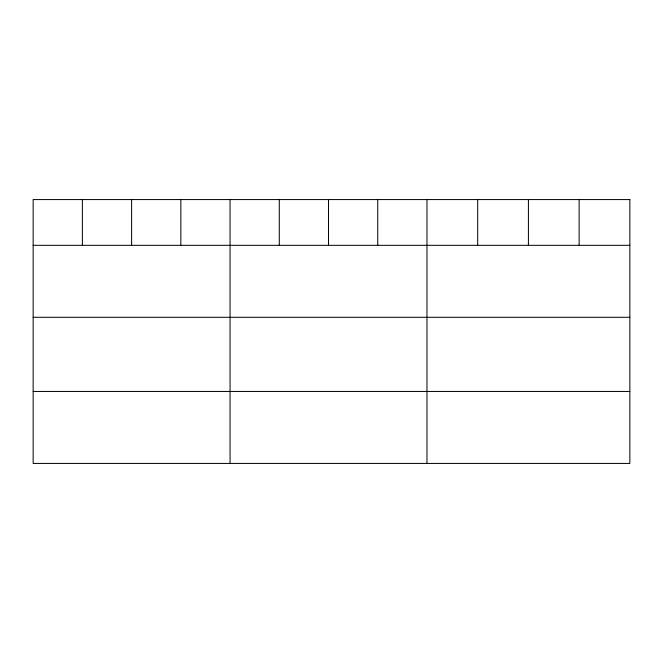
<?xml version="1.0" encoding="UTF-8"?>
<svg xmlns="http://www.w3.org/2000/svg" width="663" height="663" viewBox="0 0 663 663"><rect width="100%" height="100%" fill="white"/><g stroke="black" fill="none" stroke-linecap="round" stroke-linejoin="round"><path stroke-width="0.99" d="M33.15 245.318L629.85 245.318M33.15 317.295L629.85 317.295M33.15 391.452L629.85 391.452M579.13 199.571L579.13 245.318M528.411 199.571L528.411 245.318M477.691 199.571L477.691 245.318M426.972 199.571L426.972 463.429M377.744 199.571L377.744 245.318M328.516 199.571L328.516 245.318M279.289 199.571L279.289 245.318M230.061 199.571L230.061 463.429M180.833 199.571L180.833 245.318M131.606 199.571L131.606 245.318M82.378 199.571L82.378 245.318M629.85 199.571L33.15 199.571L33.15 463.429L629.85 463.429L629.85 199.571"/></g></svg>
